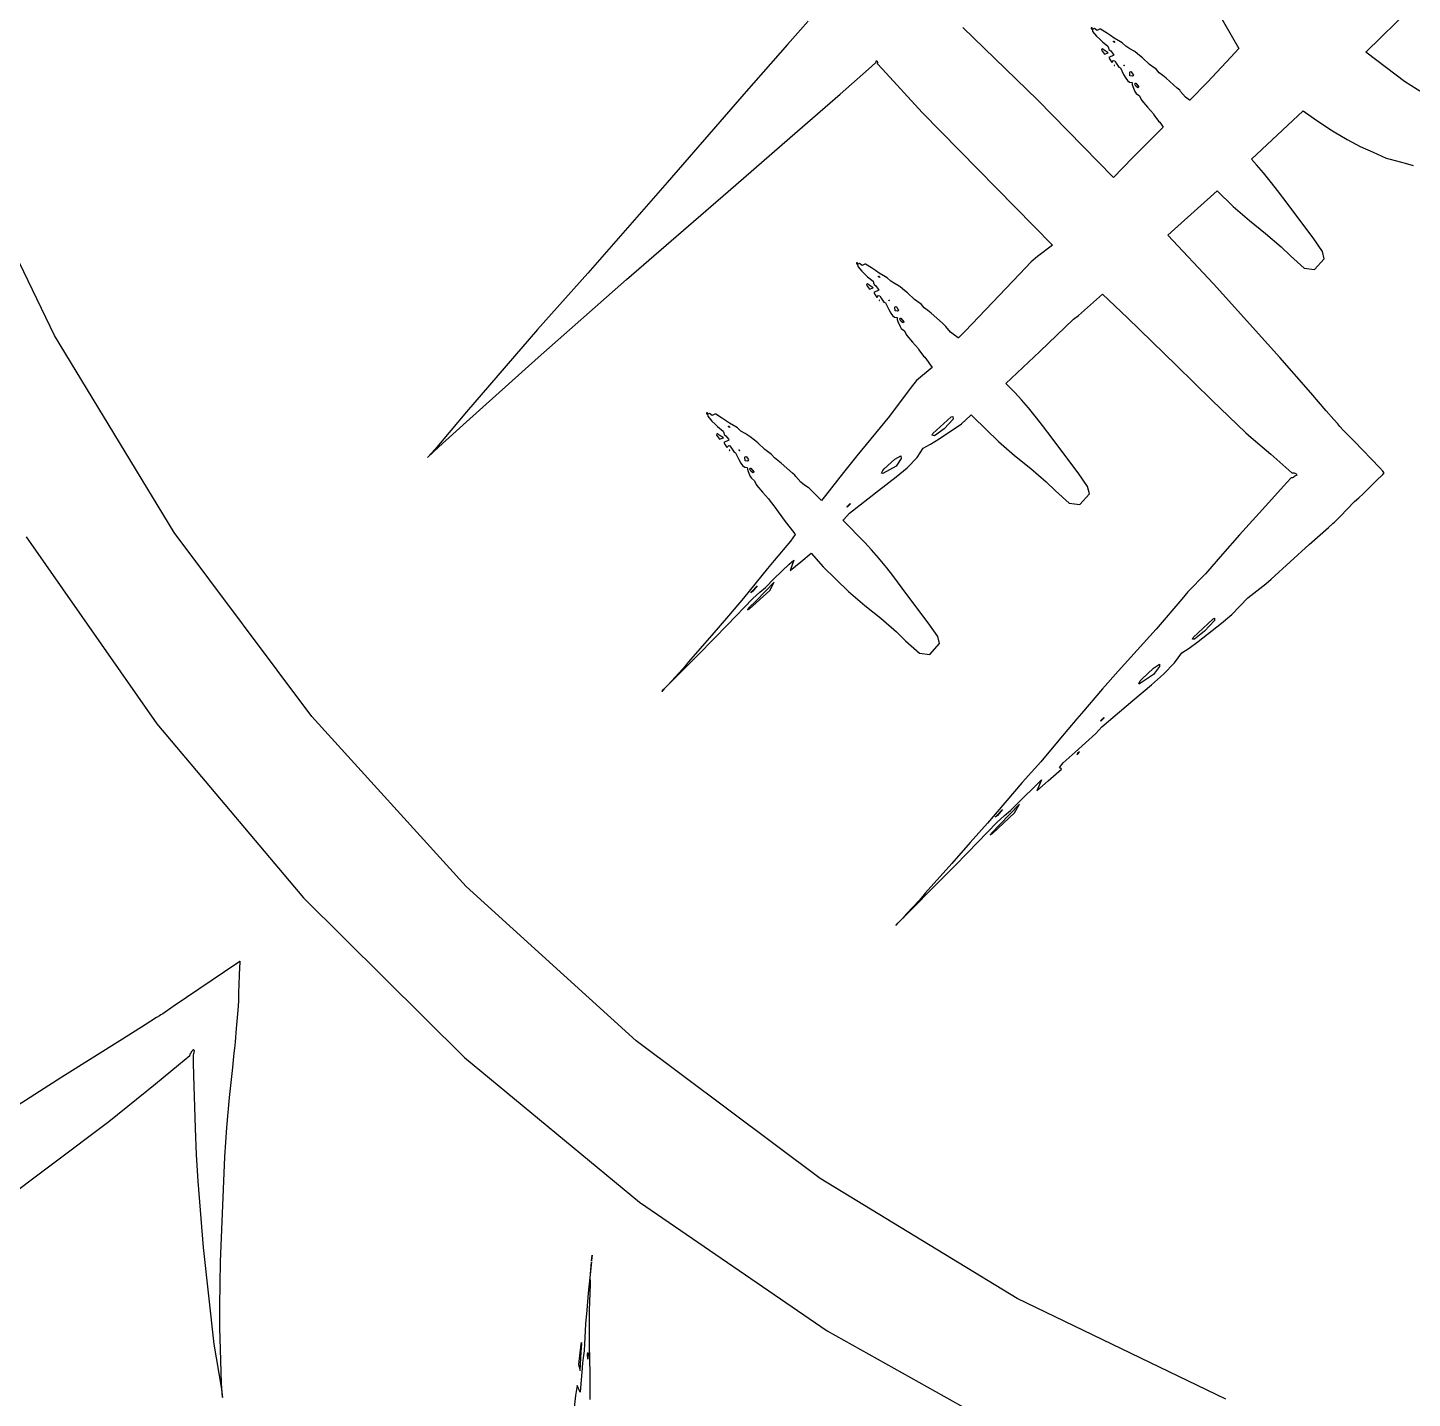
# Model space of a CAD drawing. Extents: x 0 to 792, y 0 to 189.
# Drawn here: x 344.04 to 377.74, y 40.76 to 74.11 of the extents above; entities that cross this region are included whole.
import ezdxf

# ---------------------------------------------------------------- set-up
doc = ezdxf.new("R2010")
doc.units = 0

msp = doc.modelspace()

# ---------------------------------------------------------------- linework, layer by layer
at = {"layer": 'Layer 1'}
for p, q in [((372.426356, 75.500595), (373.519226, 73.608115)), ((376.611167, 73.521968), (377.717477, 74.603878)), ((363.03784, 74.271731), (362.53076, 73.703573)), ((368.612885, 72.359465), (366.795355, 74.116935)), ((369.926, 74.1096), (369.924434, 74.087756)), ((369.924434, 74.087756), (369.95223, 74.081327)), ((369.949994, 74.110342), (369.926, 74.1096)), ((369.926, 74.1096), (369.926, 74.1096)), ((369.95223, 74.081327), (369.949994, 74.110342)), ((369.953, 74.0814), (369.953319, 74.077198)), ((369.954803, 74.081154), (369.953, 74.0814)), ((369.953319, 74.077198), (369.954352, 74.07794)), ((369.954352, 74.07794), (369.954803, 74.081154)), ((370.002991, 74.092851), (369.954805, 74.077851)), ((369.954805, 74.077851), (369.957667, 74.024686)), ((369.957667, 74.024686), (370.055135, 73.904922)), ((370.064759, 74.046445), (370.002991, 74.092851)), ((370.055135, 73.904922), (370.1348, 73.833376)), ((370.128659, 74.077439), (370.064759, 74.046445)), ((370.150718, 74.077109), (370.128659, 74.077439)), ((370.1348, 73.833376), (370.197042, 73.773785)), ((370.292111, 73.9857), (370.150718, 74.077109)), ((370.39272, 73.922149), (370.292111, 73.9857)), ((370.482811, 73.861073), (370.39272, 73.922149)), ((370.636811, 73.769992), (370.482811, 73.861073)), ((362.53076, 73.703573), (361.52527, 72.559433)), ((370.178855, 73.595003), (370.169788, 73.57045)), ((370.169788, 73.57045), (370.24498, 73.468243)), ((370.200022, 73.600526), (370.178855, 73.595003)), ((370.197042, 73.773785), (370.331013, 73.667291)), ((370.236917, 73.568957), (370.200022, 73.600526)), ((370.338, 73.5045), (370.236917, 73.568957)), ((370.24498, 73.468243), (370.338, 73.5045)), ((370.331013, 73.667291), (370.346281, 73.621873)), ((370.338, 73.5045), (370.338, 73.5045)), ((370.346281, 73.621873), (370.355978, 73.584535)), ((370.355978, 73.584535), (370.399497, 73.548433)), ((370.399497, 73.548433), (370.459915, 73.472766)), ((370.459915, 73.472766), (370.473628, 73.447132)), ((370.463526, 73.768181), (370.466029, 73.786644)), ((370.464, 73.7682), (370.463526, 73.768181)), ((370.49623, 73.755651), (370.464, 73.7682)), ((370.466029, 73.786644), (370.476426, 73.786808)), ((370.476426, 73.786808), (370.49623, 73.755651)), ((370.67898, 73.743946), (370.636811, 73.769992)), ((370.763427, 73.66391), (370.67898, 73.743946)), ((370.865874, 73.602998), (370.763427, 73.66391)), ((370.967731, 73.54052), (370.865874, 73.602998)), ((370.991313, 73.522881), (370.967731, 73.54052)), ((371.098425, 73.44087), (370.991313, 73.522881)), ((373.519226, 73.608115), (373.321126, 73.394473)), ((376.639366, 73.496828), (376.611167, 73.521968)), ((377.546075, 72.806849), (376.639366, 73.496828)), ((364.503645, 73.104015), (364.676026, 73.255675)), ((364.676026, 73.255675), (364.684052, 73.264494)), ((364.684052, 73.264494), (364.684475, 73.267627)), ((364.684475, 73.267627), (364.685206, 73.273644)), ((364.685206, 73.273644), (364.686143, 73.285429)), ((364.686039, 73.307767), (364.689606, 73.311312)), ((364.686143, 73.285429), (364.686039, 73.307767)), ((364.689606, 73.311312), (364.69588, 73.309252)), ((364.69588, 73.309252), (364.71259, 73.30002)), ((364.71259, 73.30002), (364.719124, 73.270841)), ((364.718257, 73.250894), (364.715929, 73.242653)), ((364.715929, 73.242653), (364.840835, 73.106487)), ((364.719124, 73.270841), (364.718257, 73.250894)), ((370.473628, 73.447132), (370.352208, 73.390013)), ((370.352208, 73.390013), (370.383312, 73.332561)), ((370.383312, 73.332561), (370.424206, 73.270331)), ((370.424206, 73.270331), (370.466931, 73.315253)), ((370.466931, 73.315253), (370.496627, 73.309326)), ((370.491, 73.2052), (370.48213, 73.203882)), ((370.48213, 73.203882), (370.484159, 73.195063)), ((370.484159, 73.195063), (370.492061, 73.191848)), ((370.492061, 73.191848), (370.491, 73.2052)), ((370.491, 73.2052), (370.491, 73.2052)), ((370.496627, 73.309326), (370.532706, 73.250804)), ((370.532706, 73.250804), (370.59736, 73.153624)), ((370.59736, 73.153624), (370.632133, 73.134916)), ((370.632133, 73.134916), (370.71188, 72.976589)), ((370.714656, 73.199778), (370.723094, 73.205959)), ((370.727051, 73.185929), (370.714656, 73.199778)), ((370.723094, 73.205959), (370.734911, 73.191204)), ((370.734911, 73.191204), (370.727051, 73.185929)), ((371.172681, 73.377319), (371.098425, 73.44087)), ((371.34364, 73.216506), (371.172681, 73.377319)), ((371.479056, 73.119741), (371.34364, 73.216506)), ((373.321126, 73.394473), (372.753713, 72.788825)), ((363.813787, 72.497777), (364.503645, 73.104015)), ((364.840835, 73.106487), (365.811927, 72.048977)), ((370.71188, 72.976589), (370.761963, 72.88378)), ((370.761963, 72.88378), (370.802603, 72.831027)), ((370.802603, 72.831027), (370.85587, 72.791711)), ((370.860234, 73.028416), (370.868365, 73.040201)), ((370.866962, 72.939479), (370.860234, 73.028416)), ((370.916808, 72.930823), (370.866962, 72.939479)), ((370.868365, 73.040201), (370.890816, 73.044652)), ((370.890816, 73.044652), (370.898656, 73.037399)), ((370.898656, 73.037399), (370.937631, 72.984564)), ((370.942104, 72.945826), (370.916808, 72.930823)), ((370.937631, 72.984564), (370.951595, 72.966563)), ((370.951595, 72.966563), (370.942, 72.9459)), ((370.942, 72.9459), (370.942104, 72.945826)), ((371.511768, 73.097651), (371.479056, 73.119741)), ((371.578655, 73.015807), (371.511768, 73.097651)), ((371.664583, 72.950938), (371.578655, 73.015807)), ((371.747934, 72.882443), (371.664583, 72.950938)), ((372.018926, 72.64201), (371.747934, 72.882443)), ((378.012611, 72.513251), (377.546075, 72.806849)), ((361.52527, 72.559433), (359.60132, 70.348623)), ((362.775277, 71.59209), (363.813787, 72.497777)), ((370.85587, 72.791711), (370.916804, 72.781243)), ((370.916804, 72.781243), (370.922167, 72.735413)), ((370.922167, 72.735413), (370.936842, 72.686041)), ((370.936842, 72.686041), (370.987947, 72.564547)), ((370.981812, 72.737704), (370.996855, 72.760282)), ((371.007291, 72.687751), (370.981812, 72.737704)), ((370.987947, 72.564547), (371.019618, 72.516493)), ((370.996855, 72.760282), (371.008846, 72.762258)), ((371.054922, 72.650331), (371.007291, 72.687751)), ((371.008846, 72.762258), (371.082506, 72.675051)), ((371.019618, 72.516493), (371.095253, 72.456239)), ((371.07829, 72.663519), (371.054922, 72.650331)), ((371.082506, 72.675051), (371.078, 72.6636)), ((371.078, 72.6636), (371.07829, 72.663519)), ((372.077541, 72.589836), (372.018926, 72.64201)), ((372.099156, 72.558184), (372.077541, 72.589836)), ((372.220497, 72.423846), (372.099156, 72.558184)), ((372.753713, 72.788825), (372.32022, 72.347768)), ((370.465935, 70.471685), (368.612885, 72.359465)), ((371.095253, 72.456239), (371.138515, 72.366975)), ((371.138515, 72.366975), (371.154083, 72.341753)), ((371.154083, 72.341753), (371.292146, 72.178304)), ((371.292146, 72.178304), (371.437109, 72.019882)), ((372.314234, 72.352961), (372.220497, 72.423846)), ((372.32022, 72.347768), (372.314234, 72.352961)), ((365.811927, 72.048977), (368.980387, 68.820467)), ((371.437109, 72.019882), (371.449589, 71.992269)), ((371.449589, 71.992269), (371.562196, 71.843081)), ((371.562196, 71.843081), (371.590435, 71.816044)), ((371.590435, 71.816044), (371.677359, 71.69422)), ((373.823012, 70.915615), (375.082572, 72.094705)), ((375.082572, 72.094705), (375.41694, 71.854766)), ((375.41694, 71.854766), (375.626216, 71.715961)), ((344.687328, 66.625535), (342.234978, 71.708683)), ((361.083437, 70.12624), (362.775277, 71.59209)), ((371.677359, 71.69422), (370.926239, 70.950334)), ((375.626216, 71.715961), (375.730949, 71.64689)), ((375.730949, 71.64689), (375.838699, 71.582433)), ((375.838699, 71.582433), (376.150585, 71.39574)), ((376.150585, 71.39574), (376.470137, 71.222566)), ((376.470137, 71.222566), (376.787329, 71.085082)), ((370.926239, 70.950334), (370.465935, 70.471685)), ((373.945609, 70.774174), (373.823012, 70.915615)), ((374.11527, 70.583773), (373.945609, 70.774174)), ((376.787329, 71.085082), (377.101338, 70.942402)), ((377.101338, 70.942402), (377.200765, 70.915613)), ((377.200765, 70.915613), (377.565362, 70.818436)), ((377.565362, 70.818436), (377.759864, 70.757442)), ((374.312617, 70.338971), (374.11527, 70.583773)), ((359.60132, 70.348623), (357.66719, 68.143423)), ((358.611197, 67.98599), (361.083437, 70.12624)), ((372.035478, 69.287546), (372.986521, 70.146994)), ((372.986521, 70.146994), (373.38212, 69.762069)), ((374.458128, 70.152936), (374.312617, 70.338971)), ((374.691289, 69.847552), (374.458128, 70.152936)), ((373.38212, 69.762069), (373.778337, 69.424867)), ((375.025564, 69.395204), (374.691289, 69.847552)), ((373.778337, 69.424867), (374.16865, 69.110085)), ((371.788252, 69.068378), (372.035478, 69.287546)), ((374.16865, 69.110085), (374.549156, 68.784683)), ((375.322933, 69.003198), (375.025564, 69.395204)), ((368.980387, 68.820467), (368.616233, 68.550361)), ((372.898212, 67.877828), (371.788252, 69.068378)), ((374.549156, 68.784683), (374.771776, 68.564194)), ((375.554476, 68.67012), (375.322933, 69.003198)), ((368.465219, 68.419221), (368.178199, 68.119278)), ((368.616233, 68.550361), (368.465219, 68.419221)), ((374.771776, 68.564194), (375.10799, 68.265157)), ((375.360714, 68.233266), (375.59646, 68.493565)), ((375.59646, 68.493565), (375.554476, 68.67012)), ((357.66719, 68.143423), (356.44451, 66.767993)), ((364.208, 68.3914), (364.206434, 68.369556)), ((364.206434, 68.369556), (364.234233, 68.363127)), ((364.231997, 68.392142), (364.208, 68.3914)), ((364.208, 68.3914), (364.208, 68.3914)), ((364.234233, 68.363127), (364.231997, 68.392142)), ((364.234, 68.3631), (364.23433, 68.358898)), ((364.235803, 68.36277), (364.234, 68.3631)), ((364.23433, 68.358898), (364.235349, 68.35964)), ((364.235349, 68.35964), (364.235803, 68.36277)), ((364.284772, 68.374623), (364.236585, 68.359623)), ((364.236585, 68.359623), (364.23945, 68.306458)), ((364.23945, 68.306458), (364.336918, 68.186694)), ((364.346542, 68.328218), (364.284772, 68.374623)), ((364.336918, 68.186694), (364.416581, 68.115066)), ((364.410451, 68.359211), (364.346542, 68.328218)), ((364.432489, 68.358881), (364.410451, 68.359211)), ((364.416581, 68.115066), (364.478822, 68.055554)), ((364.573899, 68.267387), (364.432489, 68.358881)), ((364.674508, 68.203921), (364.573899, 68.267387)), ((364.764599, 68.142761), (364.674508, 68.203921)), ((364.918602, 68.051682), (364.764599, 68.142761)), ((368.178199, 68.119278), (366.853429, 66.733548)), ((375.10799, 68.265157), (375.360714, 68.233266)), ((356.464627, 66.08997), (358.611197, 67.98599)), ((364.460866, 67.876685), (364.45179, 67.852038)), ((364.45179, 67.852038), (364.526982, 67.749916)), ((364.482019, 67.882208), (364.460866, 67.876685)), ((364.478822, 68.055554), (364.612796, 67.948979)), ((364.518925, 67.850639), (364.482019, 67.882208)), ((364.62, 67.7861), (364.518925, 67.850639)), ((364.526982, 67.749916), (364.62, 67.7861)), ((364.612796, 67.948979), (364.628064, 67.903646)), ((364.62, 67.7861), (364.62, 67.7861)), ((364.628064, 67.903646), (364.637758, 67.866308)), ((364.637758, 67.866308), (364.68128, 67.830206)), ((364.68128, 67.830206), (364.741698, 67.75454)), ((364.741698, 67.75454), (364.755411, 67.728905)), ((364.777953, 68.037409), (364.745, 68.05)), ((364.745, 68.05), (364.74526, 68.049939)), ((364.74526, 68.049939), (364.747755, 68.068402)), ((364.747755, 68.068402), (364.758149, 68.068566)), ((364.758149, 68.068566), (364.777953, 68.037409)), ((364.960772, 68.025718), (364.918602, 68.051682)), ((365.045216, 67.945683), (364.960772, 68.025718)), ((365.147663, 67.884771), (365.045216, 67.945683)), ((365.24952, 67.82221), (365.147663, 67.884771)), ((365.273105, 67.804653), (365.24952, 67.82221)), ((365.380214, 67.72264), (365.273105, 67.804653)), ((374.510382, 66.087308), (372.898212, 67.877828)), ((364.755411, 67.728905), (364.633988, 67.671784)), ((364.633988, 67.671784), (364.665095, 67.614335)), ((364.665095, 67.614335), (364.705977, 67.55202)), ((364.705977, 67.55202), (364.748714, 67.597026)), ((364.748714, 67.597026), (364.778407, 67.591099)), ((364.773, 67.4869), (364.76415, 67.485582)), ((364.76415, 67.485582), (364.766167, 67.476763)), ((364.766167, 67.476763), (364.77407, 67.473463)), ((364.77407, 67.473463), (364.773, 67.4869)), ((364.773, 67.4869), (364.773, 67.4869)), ((364.778407, 67.591099), (364.814489, 67.532578)), ((364.814489, 67.532578), (364.879118, 67.435397)), ((364.879118, 67.435397), (364.913899, 67.416689)), ((364.913899, 67.416689), (364.993646, 67.258267)), ((364.996379, 67.481451), (365.004817, 67.487716)), ((365.008774, 67.467605), (364.996379, 67.481451)), ((365.004817, 67.487716), (365.016637, 67.47288)), ((365.016637, 67.47288), (365.008774, 67.467605)), ((365.454469, 67.659092), (365.380214, 67.72264)), ((365.625431, 67.498279), (365.454469, 67.659092)), ((365.760855, 67.401513), (365.625431, 67.498279)), ((369.610081, 67.113035), (370.198514, 67.627368)), ((370.198514, 67.627368), (370.808737, 67.054677)), ((364.993646, 67.258267), (365.043729, 67.16554)), ((365.043729, 67.16554), (365.084369, 67.112787)), ((365.084369, 67.112787), (365.137627, 67.073471)), ((365.137627, 67.073471), (365.198559, 67.063003)), ((365.141974, 67.310174), (365.150113, 67.321959)), ((365.148702, 67.221237), (365.141974, 67.310174)), ((365.198548, 67.212581), (365.148702, 67.221237)), ((365.150113, 67.321959), (365.172553, 67.326328)), ((365.172553, 67.326328), (365.180393, 67.319075)), ((365.180393, 67.319075), (365.219371, 67.266322)), ((365.223841, 67.227584), (365.198548, 67.212581)), ((365.219371, 67.266322), (365.233544, 67.248379)), ((365.224, 67.2276), (365.223841, 67.227584)), ((365.233544, 67.248379), (365.224, 67.2276)), ((365.793556, 67.379424), (365.760855, 67.401513)), ((365.860443, 67.297579), (365.793556, 67.379424)), ((365.946371, 67.232711), (365.860443, 67.297579)), ((366.029725, 67.164215), (365.946371, 67.232711)), ((366.300717, 66.9237), (366.029725, 67.164215)), ((369.489008, 67.022036), (369.610081, 67.113035)), ((356.44451, 66.767993), (354.71808, 64.769273)), ((365.198559, 67.063003), (365.203921, 67.017091)), ((365.203921, 67.017091), (365.218597, 66.967801)), ((365.218597, 66.967801), (365.269699, 66.846307)), ((365.26355, 67.01938), (365.278592, 67.041958)), ((365.289029, 66.969427), (365.26355, 67.01938)), ((365.269699, 66.846307), (365.301373, 66.798253)), ((365.278592, 67.041958), (365.290586, 67.044018)), ((365.336662, 66.932089), (365.289029, 66.969427)), ((365.290586, 67.044018), (365.364232, 66.956812)), ((365.301373, 66.798253), (365.377008, 66.737999)), ((365.36003, 66.945195), (365.336662, 66.932089)), ((365.364232, 66.956812), (365.36, 66.9452)), ((365.36, 66.9452), (365.36003, 66.945195)), ((365.377008, 66.737999), (365.42027, 66.648732)), ((366.359332, 66.871608), (366.300717, 66.9237)), ((366.380947, 66.839957), (366.359332, 66.871608)), ((366.502288, 66.705521), (366.380947, 66.839957)), ((366.853429, 66.733548), (366.696635, 66.565979)), ((368.671651, 66.23158), (369.489008, 67.022036)), ((370.808737, 67.054677), (372.002877, 65.896767)), ((347.603895, 61.829833), (344.687328, 66.625535)), ((365.42027, 66.648732), (365.43584, 66.623428)), ((365.43584, 66.623428), (365.5739, 66.459979)), ((365.5739, 66.459979), (365.718877, 66.301652)), ((366.596026, 66.634635), (366.502288, 66.705521)), ((366.683684, 66.571417), (366.596026, 66.634635)), ((366.696635, 66.565979), (366.683684, 66.571417)), ((354.718657, 64.52521), (356.464627, 66.08997)), ((365.718877, 66.301652), (365.731343, 66.274039)), ((365.731343, 66.274039), (365.84395, 66.124851)), ((365.84395, 66.124851), (365.872192, 66.097815)), ((365.872192, 66.097815), (366.052351, 65.846747)), ((367.847461, 65.458103), (368.671651, 66.23158)), ((375.265128, 65.226624), (374.510382, 66.087308)), ((366.052351, 65.846747), (365.668724, 65.526196)), ((372.002877, 65.896767), (372.861614, 65.051086)), ((365.668724, 65.526196), (365.537606, 65.366868)), ((367.84679, 65.457442), (367.847461, 65.458103)), ((368.065868, 65.240413), (367.84679, 65.457442)), ((365.537606, 65.366868), (365.013621, 64.660404)), ((368.227327, 65.055944), (368.065868, 65.240413)), ((368.39699, 64.865543), (368.227327, 65.055944)), ((372.861614, 65.051086), (373.687204, 64.255025)), ((375.641048, 64.795129), (375.265128, 65.226624)), ((354.71808, 64.769273), (353.957091, 63.861441)), ((360.559, 64.7424), (360.557436, 64.720477)), ((360.557436, 64.720477), (360.585232, 64.714048)), ((360.582997, 64.74306), (360.559, 64.7424)), ((360.559, 64.7424), (360.559, 64.7424)), ((360.585232, 64.714048), (360.582997, 64.74306)), ((360.585, 64.7141), (360.58533, 64.709895)), ((360.586815, 64.713852), (360.585, 64.7141)), ((360.58533, 64.709895), (360.586349, 64.710637)), ((360.586349, 64.710637), (360.586815, 64.713852)), ((360.635767, 64.725572), (360.587578, 64.710571)), ((360.587578, 64.710571), (360.590454, 64.657406)), ((360.697534, 64.679169), (360.635767, 64.725572)), ((360.761444, 64.710159), (360.697534, 64.679169)), ((360.783494, 64.709829), (360.761444, 64.710159)), ((360.924887, 64.618339), (360.783494, 64.709829)), ((368.594337, 64.620659), (368.39699, 64.865543)), ((375.828937, 64.579257), (375.641048, 64.795129)), ((354.046274, 63.916006), (354.718657, 64.52521)), ((360.590454, 64.657406), (360.687911, 64.537642)), ((360.687911, 64.537642), (360.767576, 64.466099)), ((360.767576, 64.466099), (360.829826, 64.406505)), ((360.829826, 64.406505), (360.963788, 64.300011)), ((361.025508, 64.55487), (360.924887, 64.618339)), ((361.115599, 64.493794), (361.025508, 64.55487)), ((361.12894, 64.388368), (361.096, 64.4009)), ((361.096, 64.4009), (361.09625, 64.400895)), ((361.09625, 64.400895), (361.098742, 64.419358)), ((361.098742, 64.419358), (361.109139, 64.419522)), ((361.109139, 64.419522), (361.12894, 64.388368)), ((361.269602, 64.402712), (361.115599, 64.493794)), ((361.31176, 64.376666), (361.269602, 64.402712)), ((361.396215, 64.296634), (361.31176, 64.376666)), ((365.013621, 64.660404), (364.219372, 63.696359)), ((366.06842, 64.242542), (366.515719, 64.64766)), ((366.223461, 64.106325), (366.765344, 64.478802)), ((366.561146, 64.586996), (366.342164, 64.355546)), ((366.515719, 64.64766), (366.551172, 64.651123)), ((366.551172, 64.651123), (366.561, 64.5871)), ((366.561, 64.5871), (366.561146, 64.586996)), ((366.765344, 64.478802), (366.988974, 64.677695)), ((366.988974, 64.677695), (367.001048, 64.697395)), ((367.001048, 64.697395), (367.048989, 64.648268)), ((367.048989, 64.648268), (367.66386, 64.043847)), ((368.739856, 64.434624), (368.594337, 64.620659)), ((368.973005, 64.12924), (368.739856, 64.434624)), ((375.9229, 64.471364), (375.828937, 64.579257)), ((375.946412, 64.444327), (375.9229, 64.471364)), ((375.976426, 64.410946), (375.946412, 64.444327)), ((376.057161, 64.323327), (375.976426, 64.410946)), ((360.811869, 64.227788), (360.80279, 64.203141)), ((360.80279, 64.203141), (360.877982, 64.100934)), ((360.833019, 64.233226), (360.811869, 64.227788)), ((360.869925, 64.201657), (360.833019, 64.233226)), ((360.971, 64.1372), (360.869925, 64.201657)), ((360.877982, 64.100934), (360.971, 64.1372)), ((360.963788, 64.300011), (360.979056, 64.254596)), ((360.971, 64.1372), (360.971, 64.1372)), ((360.979056, 64.254596), (360.988753, 64.217255)), ((361.106415, 64.079853), (360.984981, 64.022734)), ((360.988753, 64.217255), (361.032272, 64.181153)), ((361.032272, 64.181153), (361.09269, 64.105487)), ((361.09269, 64.105487), (361.106415, 64.079853)), ((361.498662, 64.235804), (361.396215, 64.296634)), ((361.600544, 64.173243), (361.498662, 64.235804)), ((361.624118, 64.155604), (361.600544, 64.173243)), ((361.731238, 64.073591), (361.624118, 64.155604)), ((361.805485, 64.010122), (361.731238, 64.073591)), ((366.013296, 63.976915), (366.223461, 64.106325)), ((366.05482, 64.203141), (366.06842, 64.242542)), ((366.111764, 64.186162), (366.05482, 64.203141)), ((366.342164, 64.355546), (366.111764, 64.186162)), ((367.66386, 64.043847), (368.060077, 63.706727)), ((369.30728, 63.676974), (368.973005, 64.12924)), ((373.687204, 64.255025), (373.817873, 64.145893)), ((373.817873, 64.145893), (374.291879, 63.734921)), ((376.326361, 64.05083), (376.057161, 64.323327)), ((376.947848, 63.404124), (376.326361, 64.05083)), ((353.768958, 63.652044), (354.046274, 63.916006)), ((353.957091, 63.861441), (353.768958, 63.652044)), ((360.984981, 64.022734), (361.016087, 63.965282)), ((361.016087, 63.965282), (361.056981, 63.903052)), ((361.056981, 63.903052), (361.099718, 63.947973)), ((361.099718, 63.947973), (361.129402, 63.942046)), ((361.124, 63.8379), (361.115138, 63.836664)), ((361.115138, 63.836664), (361.117159, 63.827763)), ((361.117159, 63.827763), (361.125061, 63.824548)), ((361.125061, 63.824548), (361.124, 63.8379)), ((361.124, 63.8379), (361.124, 63.8379)), ((361.129402, 63.942046), (361.165481, 63.883525)), ((361.165481, 63.883525), (361.230136, 63.786347)), ((361.230136, 63.786347), (361.264908, 63.767636)), ((361.264908, 63.767636), (361.344664, 63.609309)), ((361.347369, 63.83241), (361.355807, 63.838672)), ((361.359764, 63.818561), (361.347369, 63.83241)), ((361.355807, 63.838672), (361.367624, 63.823921)), ((361.367624, 63.823921), (361.359764, 63.818561)), ((361.976455, 63.849312), (361.805485, 64.010122)), ((362.111868, 63.752544), (361.976455, 63.849312)), ((362.144569, 63.730454), (362.111868, 63.752544)), ((362.211455, 63.64861), (362.144569, 63.730454)), ((364.219372, 63.696359), (363.89443, 63.291322)), ((365.142487, 63.612896), (365.28738, 63.697134)), ((365.28738, 63.697134), (365.295, 63.635)), ((365.684535, 63.655708), (365.834765, 63.884189)), ((365.834765, 63.884189), (366.013296, 63.976915)), ((368.060077, 63.706727), (368.45037, 63.391863)), ((374.291879, 63.734921), (374.805853, 63.283479)), ((361.344664, 63.609309), (361.394739, 63.516498)), ((361.394739, 63.516498), (361.435379, 63.463745)), ((361.435379, 63.463745), (361.488634, 63.424516)), ((361.488634, 63.424516), (361.549577, 63.413966)), ((361.492973, 63.66113), (361.501101, 63.673)), ((361.499701, 63.572193), (361.492973, 63.66113)), ((361.549547, 63.56354), (361.499701, 63.572193)), ((361.501101, 63.673), (361.52354, 63.677369)), ((361.52354, 63.677369), (361.531383, 63.670116)), ((361.531383, 63.670116), (361.570369, 63.617363)), ((361.574831, 63.57854), (361.549547, 63.56354)), ((361.549577, 63.413966), (361.554939, 63.368139)), ((361.554939, 63.368139), (361.569615, 63.31875)), ((361.570369, 63.617363), (361.584496, 63.599392)), ((361.575, 63.5786), (361.574831, 63.57854)), ((361.584496, 63.599392), (361.575, 63.5786)), ((361.614539, 63.370421), (361.629582, 63.392999)), ((361.640018, 63.320468), (361.614539, 63.370421)), ((361.629582, 63.392999), (361.641573, 63.394974)), ((361.641573, 63.394974), (361.715219, 63.307768)), ((362.297384, 63.583659), (362.211455, 63.64861)), ((362.380735, 63.515246), (362.297384, 63.583659)), ((362.651727, 63.274731), (362.380735, 63.515246)), ((364.847847, 63.341139), (364.887358, 63.381609)), ((365.173218, 63.446726), (364.84798, 63.264896)), ((364.887358, 63.381609), (365.142487, 63.612896)), ((365.295166, 63.634903), (365.173218, 63.446726)), ((365.173293, 63.181516), (365.441452, 63.408349)), ((365.295, 63.635), (365.295166, 63.634903)), ((365.441452, 63.408349), (365.684535, 63.655708)), ((368.45037, 63.391863), (368.830865, 63.066461)), ((369.604652, 63.284968), (369.30728, 63.676974)), ((377.021031, 63.324255), (376.947848, 63.404124)), ((361.569615, 63.31875), (361.620719, 63.197256)), ((361.620719, 63.197256), (361.65239, 63.149202)), ((361.687649, 63.283045), (361.640018, 63.320468)), ((361.65239, 63.149202), (361.728026, 63.088951)), ((361.711017, 63.296233), (361.687649, 63.283045)), ((361.715219, 63.307768), (361.711, 63.2963)), ((361.711, 63.2963), (361.711017, 63.296233)), ((361.728026, 63.088951), (361.771291, 62.999769)), ((362.710342, 63.222553), (362.651727, 63.274731)), ((362.731968, 63.190902), (362.710342, 63.222553)), ((362.853298, 63.056564), (362.731968, 63.190902)), ((362.947047, 62.985679), (362.853298, 63.056564)), ((363.89443, 63.291322), (363.453867, 62.729418)), ((364.746009, 62.851816), (365.173293, 63.181516)), ((364.821883, 63.271492), (364.847847, 63.341139)), ((364.84798, 63.264896), (364.821883, 63.271492)), ((368.830865, 63.066461), (369.053496, 62.845972)), ((369.836193, 62.95189), (369.604652, 63.284968)), ((374.781715, 63.151191), (374.603263, 62.954764)), ((374.787712, 63.156632), (374.781715, 63.151191)), ((374.789998, 63.157126), (374.787712, 63.156632)), ((374.794573, 63.158114), (374.789998, 63.157126)), ((374.803641, 63.159928), (374.794573, 63.158114)), ((374.821486, 63.163391), (374.803641, 63.159928)), ((374.805853, 63.283479), (374.812404, 63.279195)), ((374.812404, 63.279195), (374.814187, 63.279607)), ((374.814187, 63.279607), (374.817743, 63.280431)), ((374.817743, 63.280431), (374.824853, 63.281667)), ((374.850727, 63.168336), (374.821486, 63.163391)), ((374.824853, 63.281667), (374.866057, 63.280256)), ((374.857452, 63.185974), (374.850727, 63.168336)), ((374.882717, 63.202295), (374.857452, 63.185974)), ((374.866057, 63.280256), (374.909474, 63.260312)), ((374.926927, 63.228824), (374.882717, 63.202295)), ((374.909474, 63.260312), (374.926927, 63.228824)), ((376.540274, 62.77259), (376.858519, 63.084728)), ((376.858519, 63.084728), (377.018217, 63.244305)), ((377.018217, 63.244305), (377.057257, 63.284445)), ((377.057257, 63.284445), (377.021031, 63.324255)), ((361.771291, 62.999769), (361.786869, 62.974465)), ((361.786869, 62.974465), (361.924929, 62.811016)), ((361.924929, 62.811016), (362.069895, 62.652594)), ((363.034697, 62.922376), (362.947047, 62.985679)), ((363.059566, 62.906385), (363.034697, 62.922376)), ((363.198854, 62.769064), (363.059566, 62.906385)), ((363.342327, 62.621854), (363.198854, 62.769064)), ((363.453867, 62.729418), (363.357863, 62.607264)), ((364.038224, 62.297755), (364.746009, 62.851816)), ((369.053496, 62.845972), (369.389718, 62.546851)), ((369.642442, 62.515036), (369.878179, 62.775335)), ((369.878179, 62.775335), (369.836193, 62.95189)), ((374.603263, 62.954764), (374.246159, 62.562007)), ((376.434017, 62.677966), (376.540274, 62.77259)), ((362.069895, 62.652594), (362.082372, 62.625066)), ((362.082372, 62.625066), (362.194979, 62.475875)), ((362.194979, 62.475875), (362.223221, 62.448759)), ((362.223221, 62.448759), (362.453692, 62.12829)), ((363.35777, 62.6071), (363.342327, 62.621854)), ((363.357863, 62.607264), (363.35777, 62.6071)), ((363.980239, 62.464964), (364.052905, 62.533296)), ((363.984616, 62.448973), (363.980239, 62.464964)), ((363.985, 62.449), (363.984616, 62.448973)), ((364.0554, 62.517223), (363.985, 62.449)), ((364.052905, 62.533296), (364.0554, 62.517223)), ((369.389718, 62.546851), (369.642442, 62.515036)), ((374.246159, 62.562007), (373.533757, 61.774848)), ((375.980103, 62.21721), (376.334881, 62.587793)), ((376.334881, 62.587793), (376.434017, 62.677966)), ((362.453692, 62.12829), (362.706933, 61.801308)), ((363.874578, 62.128616), (363.903663, 62.148894)), ((364.416853, 61.59137), (363.874578, 62.128616)), ((363.903663, 62.148894), (364.038224, 62.297755)), ((375.697514, 61.955274), (375.81526, 62.059541)), ((375.81526, 62.059541), (375.844329, 62.08607)), ((375.844329, 62.08607), (375.887148, 62.126789)), ((375.887148, 62.126789), (375.980103, 62.21721)), ((343.998952, 61.725466), (347.180316, 57.175561)), ((350.955215, 57.351038), (347.603895, 61.829833)), ((362.72079, 61.784575), (362.605539, 61.623023)), ((362.706933, 61.801308), (362.72079, 61.784575)), ((373.533757, 61.774848), (373.11617, 61.302222)), ((375.227208, 61.537868), (375.697514, 61.955274)), ((362.605539, 61.623023), (362.203491, 61.1532)), ((364.578315, 61.406904), (364.416853, 61.59137)), ((364.747976, 61.2165), (364.578315, 61.406904)), ((374.303377, 60.693917), (375.227208, 61.537868)), ((362.203491, 61.1532), (362.04307, 60.952331)), ((362.204034, 60.70761), (362.571487, 61.061296)), ((362.571487, 61.061296), (362.681864, 61.159464)), ((362.681864, 61.159464), (362.59669, 60.903864)), ((362.59669, 60.903864), (362.851819, 61.118169)), ((362.851819, 61.118169), (363.105802, 61.325137)), ((363.105802, 61.325137), (363.399976, 60.99923)), ((364.945323, 60.971698), (364.747976, 61.2165)), ((373.11617, 61.302222), (372.706169, 60.827618)), ((362.04307, 60.952331), (361.461828, 60.234821)), ((361.996251, 60.493223), (362.204034, 60.70761)), ((363.399976, 60.99923), (364.014836, 60.394806)), ((365.090845, 60.785666), (364.945323, 60.971698)), ((365.323994, 60.480279), (365.090845, 60.785666)), ((372.706169, 60.827618), (372.275724, 60.386068)), ((374.17299, 60.584454), (374.303377, 60.693917)), ((361.609622, 59.974137), (362.104727, 60.418902)), ((361.687206, 60.402863), (361.639228, 60.366431)), ((361.639228, 60.366431), (361.661052, 60.398743)), ((361.661052, 60.398743), (361.793725, 60.536064)), ((361.793725, 60.536064), (361.687, 60.4029)), ((361.687, 60.4029), (361.687206, 60.402863)), ((361.690424, 60.228719), (361.861134, 60.37931)), ((362.204834, 60.619689), (361.773, 60.1741)), ((361.861134, 60.37931), (361.996251, 60.493223)), ((362.104727, 60.418902), (362.204834, 60.619689)), ((364.014836, 60.394806), (364.411053, 60.057686)), ((365.658269, 60.027931), (365.323994, 60.480279)), ((372.275724, 60.386068), (372.129251, 60.211164)), ((373.739404, 60.241072), (374.17299, 60.584454)), ((361.066197, 59.578305), (361.690424, 60.228719)), ((361.461828, 60.234821), (361.094327, 59.801018)), ((361.589838, 59.99466), (361.556045, 59.945122)), ((361.773, 60.1741), (361.589838, 59.99466)), ((361.773, 60.1741), (361.773, 60.1741)), ((364.411053, 60.057686), (364.801366, 59.742822)), ((365.955638, 59.635925), (365.658269, 60.027931)), ((372.129251, 60.211164), (371.503799, 59.475106)), ((373.344341, 59.839498), (373.739404, 60.241072)), ((361.094327, 59.801018), (360.693213, 59.332431)), ((361.556045, 59.945122), (361.609622, 59.974137)), ((364.801366, 59.742822), (365.181861, 59.41742)), ((372.406538, 59.277251), (372.89301, 59.733968)), ((372.923456, 59.686656), (372.678324, 59.433365)), ((372.89301, 59.733968), (372.926581, 59.74353)), ((372.924, 59.6867), (372.923456, 59.686656)), ((372.926581, 59.74353), (372.924, 59.6867)), ((373.09278, 59.623545), (373.344341, 59.839498)), ((360.693213, 59.332431), (360.115341, 58.676079)), ((360.745728, 59.253301), (361.066197, 59.578305)), ((365.181861, 59.41742), (365.404492, 59.197005)), ((366.187181, 59.302847), (365.955638, 59.635925)), ((371.503799, 59.475106), (370.579948, 58.453526)), ((372.678324, 59.433365), (372.436231, 59.233154)), ((372.524571, 59.179932), (373.09278, 59.623545)), ((360.348151, 58.849501), (360.745728, 59.253301)), ((365.404492, 59.197005), (365.740703, 58.897884)), ((365.99343, 58.865993), (366.229164, 59.126292)), ((366.229164, 59.126292), (366.187181, 59.302847)), ((372.12746, 58.90117), (372.308412, 59.020358)), ((372.308412, 59.020358), (372.524571, 59.179932)), ((372.386901, 59.238265), (372.406538, 59.277251)), ((372.436231, 59.233154), (372.386901, 59.238265)), ((359.773338, 58.272857), (360.348151, 58.849501)), ((360.115341, 58.676079), (360.061231, 58.611871)), ((365.740703, 58.897884), (365.99343, 58.865993)), ((371.681456, 58.385519), (371.949059, 58.660573)), ((371.949059, 58.660573), (372.12746, 58.90117)), ((359.986307, 58.5123), (359.708668, 58.21689)), ((360.061231, 58.611871), (359.986307, 58.5123)), ((370.579948, 58.453526), (370.201121, 58.024503)), ((371.437498, 58.375186), (371.102255, 58.149425)), ((371.15855, 58.265808), (371.436767, 58.525777)), ((371.393925, 58.12522), (371.681456, 58.385519)), ((371.436767, 58.525777), (371.586593, 58.629468)), ((371.583246, 58.572676), (371.437498, 58.375186)), ((371.586593, 58.629468), (371.583, 58.5728)), ((371.583, 58.5728), (371.583246, 58.572676)), ((359.529446, 58.028057), (359.469, 57.965)), ((359.469, 57.965), (359.522173, 58.019483)), ((359.522173, 58.019483), (359.601537, 58.101909)), ((359.601537, 58.101909), (359.529446, 58.028057)), ((359.602, 58.1019), (359.623565, 58.12399)), ((359.617034, 58.117465), (359.602, 58.1019)), ((359.623751, 58.124238), (359.617034, 58.117465)), ((359.623565, 58.12399), (359.623751, 58.124238)), ((359.624201, 58.124245), (359.773338, 58.272857)), ((359.708668, 58.21689), (359.624201, 58.124245)), ((370.201121, 58.024503), (369.687294, 57.429144)), ((370.939886, 57.741779), (371.393925, 58.12522)), ((371.078763, 58.151319), (371.114678, 58.221135)), ((371.102255, 58.149425), (371.078763, 58.151319)), ((371.114678, 58.221135), (371.15855, 58.265808)), ((359.469, 57.965), (359.469, 57.965)), ((370.184265, 57.101172), (370.939886, 57.741779)), ((354.711825, 53.218612), (350.955215, 57.351038)), ((369.575723, 57.299322), (369.13715, 56.773946)), ((369.687294, 57.429144), (369.575723, 57.299322)), ((370.153449, 57.252974), (370.233185, 57.329135)), ((370.233146, 57.314216), (370.155253, 57.23822)), ((370.233185, 57.329135), (370.233, 57.3143)), ((370.233, 57.3143), (370.233146, 57.314216)), ((347.180316, 57.175561), (350.747238, 52.944975)), ((370.033954, 56.937805), (370.184265, 57.101172)), ((370.155253, 57.23822), (370.153449, 57.252974)), ((369.13715, 56.773946), (368.700617, 56.252936)), ((369.535457, 56.48735), (370.033954, 56.937805)), ((369.243476, 56.224663), (369.535457, 56.48735)), ((369.575, 56.4309), (369.611028, 56.458679)), ((369.592678, 56.457855), (369.575, 56.4309)), ((369.575, 56.4309), (369.575, 56.4309)), ((369.642115, 56.493051), (369.592678, 56.457855)), ((369.611028, 56.458679), (369.642115, 56.493051)), ((368.700617, 56.252936), (368.242898, 55.745856)), ((368.877923, 55.789458), (369.196639, 56.075555)), ((369.148985, 56.110338), (369.243476, 56.224663)), ((369.196639, 56.075555), (369.148985, 56.110338)), ((368.242898, 55.745856), (368.059171, 55.529821)), ((368.190709, 55.305704), (368.595698, 55.698625)), ((368.595698, 55.698625), (368.716306, 55.808745)), ((368.716306, 55.808745), (368.601684, 55.546386)), ((368.601684, 55.546386), (368.877923, 55.789458)), ((368.059171, 55.529821), (367.39604, 54.756013)), ((367.960052, 55.069227), (368.190709, 55.305704)), ((367.519067, 54.507922), (368.059878, 55.007089)), ((367.640856, 54.946556), (367.588721, 54.905262)), ((367.588721, 54.905262), (367.614121, 54.939715)), ((367.614121, 54.939715), (367.76222, 55.09047)), ((367.625859, 54.772332), (367.81278, 54.940892)), ((367.641, 54.9466), (367.640856, 54.946556)), ((367.76222, 55.09047), (367.641, 54.9466)), ((368.181332, 55.218592), (367.703, 54.7261)), ((367.81278, 54.940892), (367.960052, 55.069227)), ((368.059878, 55.007089), (368.181332, 55.218592)), ((366.932234, 54.055564), (367.625859, 54.772332)), ((367.39604, 54.756013), (366.980835, 54.284541)), ((367.703, 54.7261), (367.501118, 54.526631)), ((367.703, 54.7261), (367.703, 54.7261)), ((366.980835, 54.284541), (366.52928, 53.773671)), ((367.501118, 54.526631), (367.462295, 54.473384)), ((367.462295, 54.473384), (367.519067, 54.507922)), ((366.577165, 53.696437), (366.932234, 54.055564)), ((366.52928, 53.773671), (365.882427, 53.054925)), ((366.136695, 53.250188), (366.577165, 53.696437)), ((365.500457, 52.612383), (366.136695, 53.250188)), ((350.747238, 52.944975), (354.673177, 49.05773)), ((358.844263, 49.462018), (354.711825, 53.218612)), ((365.821814, 52.984615), (365.73743, 52.875897)), ((365.882427, 53.054925), (365.821814, 52.984615)), ((365.335473, 52.447944), (365.500457, 52.612383)), ((365.73743, 52.875897), (365.429148, 52.550151)), ((365.230921, 52.341626), (365.164, 52.2719)), ((365.164, 52.2719), (365.222852, 52.332152)), ((365.164, 52.2719), (365.164, 52.2719)), ((365.222852, 52.332152), (365.310809, 52.423309)), ((365.310809, 52.423309), (365.230921, 52.341626)), ((365.311, 52.4233), (365.334834, 52.447613)), ((365.327614, 52.440527), (365.311, 52.4233)), ((365.335116, 52.447944), (365.327614, 52.440527)), ((365.334834, 52.447613), (365.335116, 52.447944)), ((365.429148, 52.550151), (365.335473, 52.447944)), ((349.151626, 51.360606), (347.577596, 50.294026)), ((349.19872, 51.392752), (349.151626, 51.360606)), ((349.196166, 51.047798), (349.204675, 51.256992)), ((349.210466, 51.400747), (349.19872, 51.392752)), ((349.204675, 51.256992), (349.209067, 51.361837)), ((349.209067, 51.361837), (349.210167, 51.388047)), ((349.210167, 51.388047), (349.210466, 51.400747)), ((349.180156, 50.631303), (349.196166, 51.047798)), ((349.172635, 50.424002), (349.180156, 50.631303)), ((347.577596, 50.294026), (347.323032, 50.122745)), ((349.161044, 50.211593), (349.172635, 50.424002)), ((347.173943, 50.027445), (346.896152, 49.850893)), ((347.243428, 50.071471), (347.173943, 50.027445)), ((347.278159, 50.093485), (347.243428, 50.071471)), ((347.323032, 50.122745), (347.278159, 50.093485)), ((349.120088, 49.763532), (349.161044, 50.211593)), ((346.896152, 49.850893), (346.343079, 49.501657)), ((349.091713, 49.438528), (349.120088, 49.763532)), ((346.343079, 49.501657), (344.867929, 48.574456)), ((348.00501, 49.164137), (348.04134, 49.214994)), ((348.04134, 49.214994), (348.062069, 49.242369)), ((348.062069, 49.242369), (348.067508, 49.249456)), ((348.067508, 49.249456), (348.069898, 49.248386)), ((348.069898, 49.248386), (348.074484, 49.245499)), ((348.092484, 49.228848), (348.073443, 49.135715)), ((348.074484, 49.245499), (348.092484, 49.228848)), ((349.066914, 49.169661), (349.072076, 49.214582)), ((349.072076, 49.214582), (349.074672, 49.237002)), ((349.074672, 49.237002), (349.078011, 49.276815)), ((349.078011, 49.276815), (349.091713, 49.438528)), ((363.323064, 46.110716), (358.844263, 49.462018)), ((347.14541, 48.411844), (347.708341, 48.874084)), ((347.708341, 48.874084), (347.984269, 49.102483)), ((347.984269, 49.102483), (347.989524, 49.129932)), ((347.989524, 49.129932), (347.994511, 49.144768)), ((347.994511, 49.144768), (348.00501, 49.164137)), ((348.063254, 49.107264), (348.062563, 49.104958)), ((348.062563, 49.104958), (348.0628, 49.09508)), ((348.0628, 49.09508), (348.066652, 48.936824)), ((348.064716, 49.111469), (348.063254, 49.107264)), ((348.067623, 49.119628), (348.064716, 49.111469)), ((348.066652, 48.936824), (348.07434, 48.61924)), ((348.073443, 49.135715), (348.067623, 49.119628)), ((349.026669, 48.809709), (349.066914, 49.169661)), ((354.673177, 49.05773), (358.93159, 45.537846)), ((344.867929, 48.574456), (343.670699, 47.80907)), ((348.07434, 48.61924), (348.11143, 47.33572)), ((348.950726, 48.085527), (349.026669, 48.809709)), ((346.009, 47.5008), (347.14541, 48.411844)), ((348.881178, 47.356477), (348.950726, 48.085527)), ((342.139297, 44.594114), (346.009, 47.5008)), ((346.009, 47.5008), (346.009, 47.5008)), ((348.11143, 47.33572), (348.13585, 46.686787)), ((348.834166, 46.639376), (348.881178, 47.356477)), ((348.13585, 46.686787), (348.181308, 46.05063)), ((348.733588, 44.082136), (348.834166, 46.639376)), ((348.181308, 46.05063), (348.305912, 44.43468)), ((368.118768, 43.194168), (363.323064, 46.110716)), ((358.93159, 45.537846), (363.495937, 42.409344)), ((348.305912, 44.43468), (348.567108, 42.07954)), ((357.771313, 44.190351), (357.763504, 44.107183)), ((357.763504, 44.107183), (357.771138, 44.182107)), ((357.771138, 44.182107), (357.777, 44.2464)), ((357.777, 44.2464), (357.771313, 44.190351)), ((357.777, 44.2464), (357.777, 44.2464)), ((348.71537, 43.015226), (348.733588, 44.082136)), ((357.742385, 43.927503), (357.677756, 43.323658)), ((357.730856, 43.691852), (357.754512, 43.990973)), ((357.760272, 44.082957), (357.742385, 43.927503)), ((357.754512, 43.990973), (357.760272, 44.082957)), ((357.71291, 42.90345), (357.73299, 43.539861)), ((357.734319, 43.601515), (357.730856, 43.691852)), ((357.73299, 43.539861), (357.734319, 43.601515)), ((357.677756, 43.323658), (357.643128, 42.909142)), ((373.201909, 40.741836), (368.118768, 43.194168)), ((348.712506, 42.47831), (348.71537, 43.015226)), ((357.643128, 42.909142), (357.617832, 42.576309)), ((357.709805, 42.457943), (357.71291, 42.90345)), ((348.727128, 41.952437), (348.712506, 42.47831)), ((357.617832, 42.576309), (357.580113, 41.916909)), ((357.70991, 42.045899), (357.709805, 42.457943)), ((363.495937, 42.409344), (368.339676, 39.696246)), ((348.567108, 42.07954), (348.74287, 41.0376)), ((348.755852, 41.132966), (348.727128, 41.952437)), ((357.503158, 42.080906), (357.443891, 41.589487)), ((357.484404, 41.43799), (357.508577, 41.894213)), ((357.519036, 42.125085), (357.503158, 42.080906)), ((357.508577, 41.894213), (357.524, 42.0828)), ((357.524, 42.0828), (357.519036, 42.125085)), ((357.580113, 41.916909), (357.557581, 41.748597)), ((357.663556, 41.837277), (357.672889, 41.881868)), ((357.667459, 41.713805), (357.663556, 41.837277)), ((357.676022, 41.854337), (357.667459, 41.713805)), ((357.672889, 41.881868), (357.676022, 41.854337)), ((357.725322, 41.375783), (357.70991, 42.045899)), ((357.443891, 41.589487), (357.484404, 41.43799)), ((357.537675, 41.617705), (357.525876, 41.397795)), ((357.557581, 41.748597), (357.537675, 41.617705)), ((348.778068, 40.78639), (348.755852, 41.132966)), ((357.525876, 41.397795), (357.494422, 41.019795)), ((357.731401, 41.18867), (357.725322, 41.375783)), ((357.731401, 40.734095), (357.731401, 41.18867)), ((348.74287, 41.0376), (348.778068, 40.78639)), ((357.374173, 40.831617), (357.338331, 40.542551)), ((357.408514, 41.079552), (357.374173, 40.831617)), ((357.481626, 40.909838), (357.408514, 41.079552)), ((357.494422, 41.019795), (357.481626, 40.909838))]:
    msp.add_line(p, q, dxfattribs=at)

doc.saveas('drawing.dxf')
